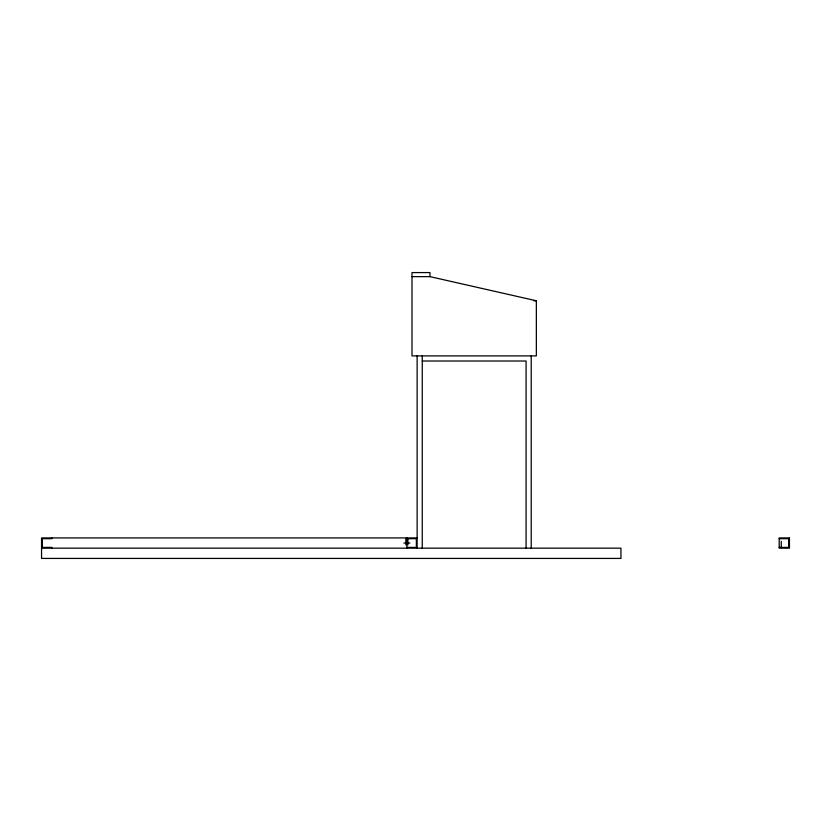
<?xml version="1.0" encoding="UTF-8"?>
<svg xmlns="http://www.w3.org/2000/svg" width="831" height="831" viewBox="0 0 831 831"><rect width="100%" height="100%" fill="white"/><g stroke="black" fill="none" stroke-linecap="round" stroke-linejoin="round"><path stroke-width="1.25" d="M411.999 276.64L429.949 276.64L536.348 300.77L536.348 355.897L411.999 355.897L411.999 272.578L429.949 272.578L429.949 276.64M533.782 300.77L536.348 300.77M422.262 361.018L526.085 361.018L526.085 548.169M417.131 537.917L41.55 537.917L41.55 558.422L620.944 558.422L620.944 548.169L41.55 548.169M406.878 538.685L416.362 538.685L416.362 547.4L406.878 547.4M779.198 538.685L788.681 538.685L788.681 547.4L779.198 547.4M403.845 543.048L409.912 543.048M781.244 541.261L781.244 547.4M531.217 355.897L531.217 548.169M422.262 355.897L422.262 548.169M417.131 355.897L417.131 548.169M407.907 538.737L407.907 544.876M406.878 537.917L406.878 548.169M405.85 538.737L405.85 544.876M51.802 537.917L51.802 538.685L42.319 538.685L42.319 547.4L51.802 547.4L51.802 548.169M789.45 537.917L779.198 537.917L779.198 548.169L789.45 548.169L789.45 537.917"/></g></svg>
